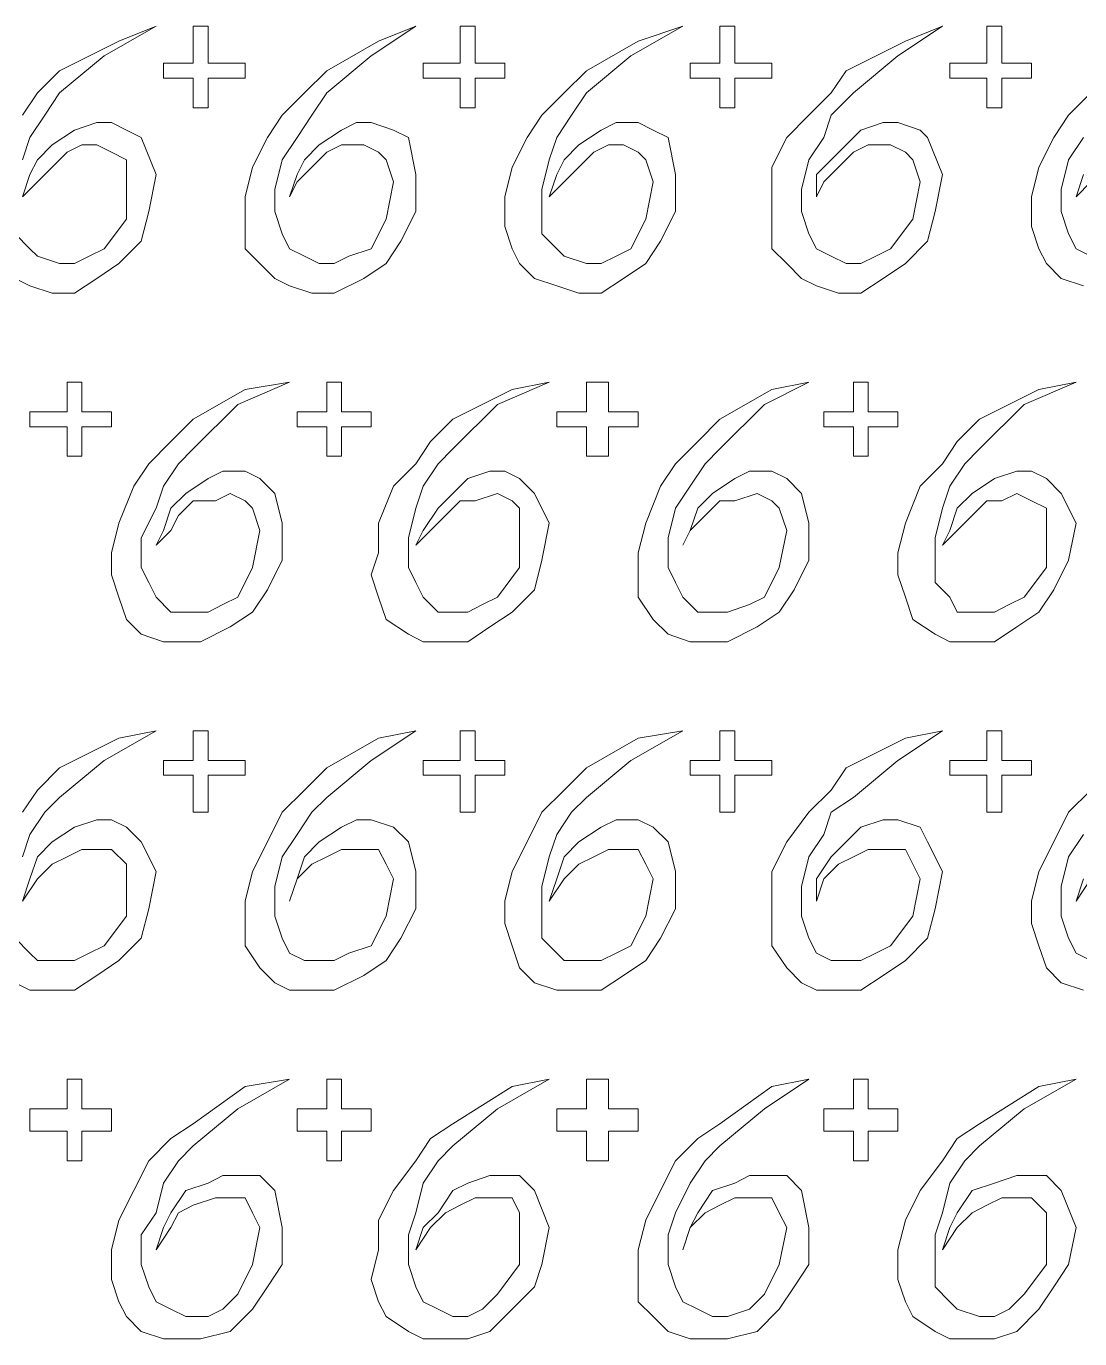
# Model space of a CAD drawing. Extents: x -66030 to 95157, y -13132 to 45879.
# Drawn here: x -3528 to -2973, y 25189 to 25880 of the extents above; entities that cross this region are included whole.
import ezdxf

# ---------------------------------------------------------------- set-up
doc = ezdxf.new("R2010")
doc.units = 0
doc.header["$LTSCALE"] = 100
doc.header["$MEASUREMENT"] = 0
doc.layers.get('0').update_dxf_attribs({"linetype": 'CONTINUOUS'})

msp = doc.modelspace()

# ---------------------------------------------------------------- linework, layer by layer
at = {"lineweight": 0}
for points in [[(-3529.63, 25809.6), (-3525.73, 25821.31), (-3517.92, 25833.03), (-3510.1, 25844.75), (-3486.67, 25864.28), (-3459.33, 25879.9), (-3478.86, 25872.09), (-3510.1, 25856.47), (-3521.82, 25844.75), (-3529.63, 25833.03)], [(-2967.17, 25844.75), (-2978.89, 25833.03), (-2986.7, 25821.31), (-2994.52, 25805.69), (-2998.42, 25790.07), (-2998.42, 25774.44), (-2994.52, 25762.72), (-2990.61, 25754.91), (-2982.8, 25747.1), (-2971.08, 25743.19)], [(-3533.54, 25747.1), (-3525.73, 25743.19), (-3514.01, 25739.29), (-3502.29, 25739.29), (-3490.57, 25747.1), (-3478.86, 25754.91), (-3467.14, 25766.63), (-3463.23, 25782.25), (-3459.33, 25801.78), (-3467.14, 25821.31), (-3474.95, 25825.22), (-3482.76, 25829.13), (-3490.57, 25829.13), (-3502.29, 25825.22), (-3514.01, 25817.41), (-3521.82, 25809.6), (-3525.73, 25801.78), (-3529.63, 25790.07)], [(-3529.63, 25790.07), (-3521.82, 25797.88), (-3514.01, 25805.69), (-3506.2, 25813.5), (-3498.39, 25817.41), (-3490.57, 25817.41), (-3482.76, 25813.5), (-3474.95, 25809.6), (-3474.95, 25797.88), (-3474.95, 25778.35), (-3486.67, 25762.72), (-3494.48, 25758.82), (-3502.29, 25754.91), (-3510.1, 25754.91), (-3521.82, 25758.82), (-3525.73, 25762.72), (-3533.54, 25770.54)], [(-2967.17, 25758.82), (-2974.99, 25762.72), (-2978.89, 25770.54), (-2982.8, 25782.25), (-2982.8, 25793.97), (-2978.89, 25809.6), (-2971.08, 25821.31)], [(-2971.08, 25801.78), (-2974.99, 25790.07), (-2974.99, 25790.07), (-2967.17, 25797.88)], [(-3529.63, 25442.43), (-3525.73, 25454.15), (-3517.92, 25465.87), (-3510.1, 25473.68), (-3486.67, 25493.21), (-3459.33, 25508.84), (-3478.86, 25504.93), (-3510.1, 25489.31), (-3521.82, 25477.59), (-3529.63, 25465.87)], [(-2967.17, 25477.59), (-2978.89, 25465.87), (-2986.7, 25450.25), (-2994.52, 25434.62), (-2998.42, 25419), (-2998.42, 25407.28), (-2994.52, 25395.56), (-2990.61, 25383.85), (-2982.8, 25376.03), (-2971.08, 25372.13)], [(-3533.54, 25376.03), (-3525.73, 25372.13), (-3514.01, 25372.13), (-3502.29, 25372.13), (-3490.57, 25379.94), (-3478.86, 25387.75), (-3467.14, 25399.47), (-3463.23, 25415.09), (-3459.33, 25434.62), (-3467.14, 25450.25), (-3474.95, 25458.06), (-3482.76, 25461.96), (-3490.57, 25461.96), (-3502.29, 25458.06), (-3514.01, 25450.25), (-3521.82, 25442.43), (-3525.73, 25430.72), (-3529.63, 25419)], [(-2967.17, 25387.75), (-2974.99, 25391.66), (-2978.89, 25399.47), (-2982.8, 25411.19), (-2982.8, 25426.81), (-2978.89, 25442.43), (-2971.08, 25454.15)], [(-3529.63, 25419), (-3521.82, 25430.72), (-3514.01, 25438.53), (-3506.2, 25442.43), (-3498.39, 25446.34), (-3490.57, 25446.34), (-3482.76, 25446.34), (-3474.95, 25438.53), (-3474.95, 25430.72), (-3474.95, 25411.19), (-3486.67, 25395.56), (-3494.48, 25391.66), (-3502.29, 25387.75), (-3510.1, 25387.75), (-3521.82, 25387.75), (-3525.73, 25391.66), (-3533.54, 25399.47)], [(-2971.08, 25430.72), (-2974.99, 25419), (-2974.99, 25419), (-2967.17, 25430.72)]]:
    msp.add_lwpolyline(points, dxfattribs=at)
for points in [[(-3455.42, 25860.37), (-3447.61, 25860.37), (-3439.8, 25860.37), (-3439.8, 25872.09), (-3439.8, 25879.9), (-3435.89, 25879.9), (-3431.98, 25879.9), (-3431.98, 25872.09), (-3431.98, 25860.37), (-3420.27, 25860.37), (-3412.45, 25860.37), (-3412.45, 25856.47), (-3412.45, 25852.56), (-3420.27, 25852.56), (-3431.98, 25852.56), (-3431.98, 25844.75), (-3431.98, 25836.94), (-3435.89, 25836.94), (-3439.8, 25836.94), (-3439.8, 25844.75), (-3439.8, 25852.56), (-3447.61, 25852.56), (-3455.42, 25852.56), (-3455.42, 25856.47), (-3455.42, 25860.37)], [(-3389.02, 25790.07), (-3385.11, 25797.88), (-3377.3, 25805.69), (-3369.49, 25813.5), (-3361.68, 25817.41), (-3349.96, 25817.41), (-3342.15, 25813.5), (-3338.24, 25809.6), (-3334.34, 25797.88), (-3338.24, 25778.35), (-3346.05, 25762.72), (-3357.77, 25758.82), (-3365.58, 25754.91), (-3373.39, 25754.91), (-3381.21, 25758.82), (-3389.02, 25762.72), (-3392.92, 25770.54), (-3396.83, 25782.25), (-3396.83, 25793.97), (-3392.92, 25809.6), (-3385.11, 25821.31), (-3377.3, 25833.03), (-3369.49, 25844.75), (-3346.05, 25864.28), (-3322.62, 25879.9), (-3342.15, 25872.09), (-3369.49, 25856.47), (-3381.21, 25844.75), (-3392.92, 25833.03), (-3400.74, 25821.31), (-3408.55, 25805.69), (-3412.45, 25790.07), (-3412.45, 25774.44), (-3412.45, 25762.72), (-3404.64, 25754.91), (-3396.83, 25747.1), (-3389.02, 25743.19), (-3377.3, 25739.29), (-3365.58, 25739.29), (-3349.96, 25747.1), (-3338.24, 25754.91), (-3330.43, 25766.63), (-3322.62, 25782.25), (-3322.62, 25801.78), (-3326.52, 25821.31), (-3334.34, 25825.22), (-3346.05, 25829.13), (-3353.86, 25829.13), (-3361.68, 25825.22), (-3373.39, 25817.41), (-3381.21, 25809.6), (-3385.11, 25801.78), (-3389.02, 25790.07)], [(-3318.71, 25860.37), (-3306.99, 25860.37), (-3299.18, 25860.37), (-3299.18, 25872.09), (-3299.18, 25879.9), (-3295.28, 25879.9), (-3291.37, 25879.9), (-3291.37, 25872.09), (-3291.37, 25860.37), (-3283.56, 25860.37), (-3275.75, 25860.37), (-3275.75, 25856.47), (-3275.75, 25852.56), (-3283.56, 25852.56), (-3291.37, 25852.56), (-3291.37, 25844.75), (-3291.37, 25836.94), (-3295.28, 25836.94), (-3299.18, 25836.94), (-3299.18, 25844.75), (-3299.18, 25852.56), (-3306.99, 25852.56), (-3318.71, 25852.56), (-3318.71, 25856.47), (-3318.71, 25860.37)], [(-3252.31, 25790.07), (-3244.5, 25797.88), (-3236.69, 25805.69), (-3228.87, 25813.5), (-3221.06, 25817.41), (-3213.25, 25817.41), (-3205.44, 25813.5), (-3201.53, 25809.6), (-3197.63, 25797.88), (-3201.53, 25778.35), (-3209.34, 25762.72), (-3217.16, 25758.82), (-3224.97, 25754.91), (-3232.78, 25754.91), (-3244.5, 25758.82), (-3248.4, 25762.72), (-3256.22, 25770.54), (-3256.22, 25782.25), (-3256.22, 25793.97), (-3252.31, 25809.6), (-3248.4, 25821.31), (-3240.59, 25833.03), (-3232.78, 25844.75), (-3209.34, 25864.28), (-3182, 25879.9), (-3205.44, 25872.09), (-3232.78, 25856.47), (-3244.5, 25844.75), (-3256.22, 25833.03), (-3264.03, 25821.31), (-3271.84, 25805.69), (-3275.75, 25790.07), (-3275.75, 25774.44), (-3271.84, 25762.72), (-3267.93, 25754.91), (-3260.12, 25747.1), (-3248.4, 25743.19), (-3236.69, 25739.29), (-3224.97, 25739.29), (-3213.25, 25747.1), (-3201.53, 25754.91), (-3193.72, 25766.63), (-3185.91, 25782.25), (-3185.91, 25801.78), (-3189.81, 25821.31), (-3197.63, 25825.22), (-3205.44, 25829.13), (-3217.16, 25829.13), (-3224.97, 25825.22), (-3236.69, 25817.41), (-3244.5, 25809.6), (-3248.4, 25801.78), (-3252.31, 25790.07)], [(-3178.1, 25860.37), (-3170.28, 25860.37), (-3162.47, 25860.37), (-3162.47, 25872.09), (-3162.47, 25879.9), (-3158.57, 25879.9), (-3154.66, 25879.9), (-3154.66, 25872.09), (-3154.66, 25860.37), (-3146.85, 25860.37), (-3135.13, 25860.37), (-3135.13, 25856.47), (-3135.13, 25852.56), (-3146.85, 25852.56), (-3154.66, 25852.56), (-3154.66, 25844.75), (-3154.66, 25836.94), (-3158.57, 25836.94), (-3162.47, 25836.94), (-3162.47, 25844.75), (-3162.47, 25852.56), (-3170.28, 25852.56), (-3178.1, 25852.56), (-3178.1, 25856.47), (-3178.1, 25860.37)], [(-3111.69, 25790.07), (-3107.79, 25797.88), (-3099.98, 25805.69), (-3092.17, 25813.5), (-3084.35, 25817.41), (-3072.64, 25817.41), (-3064.82, 25813.5), (-3060.92, 25809.6), (-3057.01, 25797.88), (-3060.92, 25778.35), (-3072.64, 25762.72), (-3080.45, 25758.82), (-3088.26, 25754.91), (-3096.07, 25754.91), (-3103.88, 25758.82), (-3111.69, 25762.72), (-3115.6, 25770.54), (-3119.51, 25782.25), (-3119.51, 25793.97), (-3115.6, 25809.6), (-3107.79, 25821.31), (-3103.88, 25833.03), (-3092.17, 25844.75), (-3068.73, 25864.28), (-3045.29, 25879.9), (-3064.82, 25872.09), (-3096.07, 25856.47), (-3103.88, 25844.75), (-3115.6, 25833.03), (-3127.32, 25821.31), (-3135.13, 25805.69), (-3135.13, 25790.07), (-3135.13, 25774.44), (-3135.13, 25762.72), (-3127.32, 25754.91), (-3119.51, 25747.1), (-3111.69, 25743.19), (-3099.98, 25739.29), (-3088.26, 25739.29), (-3076.54, 25747.1), (-3064.82, 25754.91), (-3053.11, 25766.63), (-3049.2, 25782.25), (-3045.29, 25801.78), (-3053.11, 25821.31), (-3057.01, 25825.22), (-3068.73, 25829.13), (-3076.54, 25829.13), (-3088.26, 25825.22), (-3096.07, 25817.41), (-3103.88, 25809.6), (-3111.69, 25801.78), (-3111.69, 25790.07)], [(-3041.39, 25860.37), (-3033.58, 25860.37), (-3021.86, 25860.37), (-3021.86, 25872.09), (-3021.86, 25879.9), (-3017.95, 25879.9), (-3014.05, 25879.9), (-3014.05, 25872.09), (-3014.05, 25860.37), (-3006.23, 25860.37), (-2998.42, 25860.37), (-2998.42, 25856.47), (-2998.42, 25852.56), (-3006.23, 25852.56), (-3014.05, 25852.56), (-3014.05, 25844.75), (-3014.05, 25836.94), (-3017.95, 25836.94), (-3021.86, 25836.94), (-3021.86, 25844.75), (-3021.86, 25852.56), (-3033.58, 25852.56), (-3041.39, 25852.56), (-3041.39, 25856.47), (-3041.39, 25860.37)], [(-3525.73, 25676.79), (-3517.92, 25676.79), (-3506.2, 25676.79), (-3506.2, 25684.6), (-3506.2, 25692.42), (-3502.29, 25692.42), (-3498.39, 25692.42), (-3498.39, 25684.6), (-3498.39, 25676.79), (-3490.57, 25676.79), (-3482.76, 25676.79), (-3482.76, 25672.89), (-3482.76, 25668.98), (-3490.57, 25668.98), (-3498.39, 25668.98), (-3498.39, 25661.17), (-3498.39, 25653.36), (-3502.29, 25653.36), (-3506.2, 25653.36), (-3506.2, 25661.17), (-3506.2, 25668.98), (-3517.92, 25668.98), (-3525.73, 25668.98), (-3525.73, 25672.89), (-3525.73, 25676.79)], [(-3459.33, 25606.49), (-3451.51, 25614.3), (-3447.61, 25622.11), (-3439.8, 25629.92), (-3428.08, 25629.92), (-3420.27, 25633.83), (-3412.45, 25629.92), (-3408.55, 25626.02), (-3404.64, 25614.3), (-3408.55, 25594.77), (-3416.36, 25579.14), (-3424.17, 25575.24), (-3431.98, 25571.33), (-3443.7, 25571.33), (-3451.51, 25571.33), (-3459.33, 25579.14), (-3463.23, 25586.96), (-3467.14, 25594.77), (-3467.14, 25610.39), (-3459.33, 25626.02), (-3455.42, 25637.73), (-3447.61, 25649.45), (-3439.8, 25657.26), (-3416.36, 25680.7), (-3389.02, 25692.42), (-3412.45, 25688.51), (-3439.8, 25672.89), (-3451.51, 25661.17), (-3463.23, 25649.45), (-3471.04, 25637.73), (-3478.86, 25618.2), (-3482.76, 25602.58), (-3482.76, 25590.86), (-3478.86, 25579.14), (-3474.95, 25567.43), (-3467.14, 25559.61), (-3455.42, 25555.71), (-3447.61, 25555.71), (-3435.89, 25555.71), (-3420.27, 25563.52), (-3408.55, 25571.33), (-3400.74, 25583.05), (-3392.92, 25598.67), (-3392.92, 25618.2), (-3396.83, 25633.83), (-3404.64, 25641.64), (-3412.45, 25645.55), (-3424.17, 25645.55), (-3431.98, 25641.64), (-3443.7, 25633.83), (-3451.51, 25626.02), (-3455.42, 25614.3), (-3459.33, 25606.49)], [(-3385.11, 25676.79), (-3377.3, 25676.79), (-3369.49, 25676.79), (-3369.49, 25684.6), (-3369.49, 25692.42), (-3365.58, 25692.42), (-3361.68, 25692.42), (-3361.68, 25684.6), (-3361.68, 25676.79), (-3353.86, 25676.79), (-3346.05, 25676.79), (-3346.05, 25672.89), (-3346.05, 25668.98), (-3353.86, 25668.98), (-3361.68, 25668.98), (-3361.68, 25661.17), (-3361.68, 25653.36), (-3365.58, 25653.36), (-3369.49, 25653.36), (-3369.49, 25661.17), (-3369.49, 25668.98), (-3377.3, 25668.98), (-3385.11, 25668.98), (-3385.11, 25672.89), (-3385.11, 25676.79)], [(-3322.62, 25606.49), (-3314.81, 25614.3), (-3306.99, 25622.11), (-3299.18, 25629.92), (-3291.37, 25629.92), (-3279.65, 25633.83), (-3271.84, 25629.92), (-3267.93, 25626.02), (-3267.93, 25614.3), (-3267.93, 25594.77), (-3279.65, 25579.14), (-3287.46, 25575.24), (-3295.28, 25571.33), (-3303.09, 25571.33), (-3310.9, 25571.33), (-3318.71, 25579.14), (-3322.62, 25586.96), (-3326.52, 25594.77), (-3326.52, 25610.39), (-3322.62, 25626.02), (-3318.71, 25637.73), (-3310.9, 25649.45), (-3303.09, 25657.26), (-3279.65, 25680.7), (-3252.31, 25692.42), (-3271.84, 25688.51), (-3303.09, 25672.89), (-3314.81, 25661.17), (-3322.62, 25649.45), (-3334.34, 25637.73), (-3342.15, 25618.2), (-3342.15, 25602.58), (-3346.05, 25590.86), (-3342.15, 25579.14), (-3338.24, 25567.43), (-3326.52, 25559.61), (-3318.71, 25555.71), (-3306.99, 25555.71), (-3295.28, 25555.71), (-3283.56, 25563.52), (-3271.84, 25571.33), (-3260.12, 25583.05), (-3256.22, 25598.67), (-3252.31, 25618.2), (-3260.12, 25633.83), (-3267.93, 25641.64), (-3275.75, 25645.55), (-3283.56, 25645.55), (-3295.28, 25641.64), (-3303.09, 25633.83), (-3310.9, 25626.02), (-3318.71, 25614.3), (-3322.62, 25606.49)], [(-3248.4, 25676.79), (-3240.59, 25676.79), (-3232.78, 25676.79), (-3232.78, 25684.6), (-3232.78, 25692.42), (-3228.87, 25692.42), (-3221.06, 25692.42), (-3221.06, 25684.6), (-3221.06, 25676.79), (-3213.25, 25676.79), (-3205.44, 25676.79), (-3205.44, 25672.89), (-3205.44, 25668.98), (-3213.25, 25668.98), (-3221.06, 25668.98), (-3221.06, 25661.17), (-3221.06, 25653.36), (-3228.87, 25653.36), (-3232.78, 25653.36), (-3232.78, 25661.17), (-3232.78, 25668.98), (-3240.59, 25668.98), (-3248.4, 25668.98), (-3248.4, 25672.89), (-3248.4, 25676.79)], [(-3182, 25606.49), (-3178.1, 25614.3), (-3170.28, 25622.11), (-3162.47, 25629.92), (-3154.66, 25629.92), (-3142.94, 25633.83), (-3135.13, 25629.92), (-3131.22, 25626.02), (-3127.32, 25614.3), (-3131.22, 25594.77), (-3139.04, 25579.14), (-3146.85, 25575.24), (-3158.57, 25571.33), (-3166.38, 25571.33), (-3174.19, 25571.33), (-3182, 25579.14), (-3185.91, 25586.96), (-3189.81, 25594.77), (-3189.81, 25610.39), (-3185.91, 25626.02), (-3178.1, 25637.73), (-3170.28, 25649.45), (-3162.47, 25657.26), (-3139.04, 25680.7), (-3115.6, 25692.42), (-3135.13, 25688.51), (-3162.47, 25672.89), (-3174.19, 25661.17), (-3185.91, 25649.45), (-3193.72, 25637.73), (-3201.53, 25618.2), (-3205.44, 25602.58), (-3205.44, 25590.86), (-3205.44, 25579.14), (-3197.63, 25567.43), (-3189.81, 25559.61), (-3178.1, 25555.71), (-3170.28, 25555.71), (-3158.57, 25555.71), (-3142.94, 25563.52), (-3131.22, 25571.33), (-3123.41, 25583.05), (-3115.6, 25598.67), (-3115.6, 25618.2), (-3119.51, 25633.83), (-3127.32, 25641.64), (-3135.13, 25645.55), (-3146.85, 25645.55), (-3154.66, 25641.64), (-3166.38, 25633.83), (-3174.19, 25626.02), (-3178.1, 25614.3), (-3182, 25606.49)], [(-3107.79, 25676.79), (-3099.98, 25676.79), (-3092.17, 25676.79), (-3092.17, 25684.6), (-3092.17, 25692.42), (-3088.26, 25692.42), (-3084.35, 25692.42), (-3084.35, 25684.6), (-3084.35, 25676.79), (-3076.54, 25676.79), (-3068.73, 25676.79), (-3068.73, 25672.89), (-3068.73, 25668.98), (-3076.54, 25668.98), (-3084.35, 25668.98), (-3084.35, 25661.17), (-3084.35, 25653.36), (-3088.26, 25653.36), (-3092.17, 25653.36), (-3092.17, 25661.17), (-3092.17, 25668.98), (-3099.98, 25668.98), (-3107.79, 25668.98), (-3107.79, 25672.89), (-3107.79, 25676.79)], [(-3045.29, 25606.49), (-3037.48, 25614.3), (-3029.67, 25622.11), (-3021.86, 25629.92), (-3014.05, 25629.92), (-3006.23, 25633.83), (-2998.42, 25629.92), (-2990.61, 25626.02), (-2990.61, 25614.3), (-2990.61, 25594.77), (-3002.33, 25579.14), (-3010.14, 25575.24), (-3017.95, 25571.33), (-3025.76, 25571.33), (-3037.48, 25571.33), (-3041.39, 25579.14), (-3049.2, 25586.96), (-3049.2, 25594.77), (-3049.2, 25610.39), (-3045.29, 25626.02), (-3041.39, 25637.73), (-3033.58, 25649.45), (-3025.76, 25657.26), (-3002.33, 25680.7), (-2974.99, 25692.42), (-2994.52, 25688.51), (-3025.76, 25672.89), (-3037.48, 25661.17), (-3045.29, 25649.45), (-3057.01, 25637.73), (-3064.82, 25618.2), (-3068.73, 25602.58), (-3068.73, 25590.86), (-3064.82, 25579.14), (-3060.92, 25567.43), (-3049.2, 25559.61), (-3041.39, 25555.71), (-3029.67, 25555.71), (-3017.95, 25555.71), (-3006.23, 25563.52), (-2994.52, 25571.33), (-2986.7, 25583.05), (-2978.89, 25598.67), (-2974.99, 25618.2), (-2982.8, 25633.83), (-2990.61, 25641.64), (-2998.42, 25645.55), (-3006.23, 25645.55), (-3017.95, 25641.64), (-3029.67, 25633.83), (-3037.48, 25626.02), (-3041.39, 25614.3), (-3045.29, 25606.49)], [(-3455.42, 25493.21), (-3447.61, 25493.21), (-3439.8, 25493.21), (-3439.8, 25501.02), (-3439.8, 25508.84), (-3435.89, 25508.84), (-3431.98, 25508.84), (-3431.98, 25501.02), (-3431.98, 25493.21), (-3420.27, 25493.21), (-3412.45, 25493.21), (-3412.45, 25489.31), (-3412.45, 25485.4), (-3420.27, 25485.4), (-3431.98, 25485.4), (-3431.98, 25477.59), (-3431.98, 25465.87), (-3435.89, 25465.87), (-3439.8, 25465.87), (-3439.8, 25477.59), (-3439.8, 25485.4), (-3447.61, 25485.4), (-3455.42, 25485.4), (-3455.42, 25489.31), (-3455.42, 25493.21)], [(-3389.02, 25419), (-3385.11, 25430.72), (-3377.3, 25438.53), (-3369.49, 25442.43), (-3361.68, 25446.34), (-3349.96, 25446.34), (-3342.15, 25446.34), (-3338.24, 25438.53), (-3334.34, 25430.72), (-3338.24, 25411.19), (-3346.05, 25395.56), (-3357.77, 25391.66), (-3365.58, 25387.75), (-3373.39, 25387.75), (-3381.21, 25387.75), (-3389.02, 25391.66), (-3392.92, 25399.47), (-3396.83, 25411.19), (-3396.83, 25426.81), (-3392.92, 25442.43), (-3385.11, 25454.15), (-3377.3, 25465.87), (-3369.49, 25473.68), (-3346.05, 25493.21), (-3322.62, 25508.84), (-3342.15, 25504.93), (-3369.49, 25489.31), (-3381.21, 25477.59), (-3392.92, 25465.87), (-3400.74, 25450.25), (-3408.55, 25434.62), (-3412.45, 25419), (-3412.45, 25407.28), (-3412.45, 25395.56), (-3404.64, 25383.85), (-3396.83, 25376.03), (-3389.02, 25372.13), (-3377.3, 25372.13), (-3365.58, 25372.13), (-3349.96, 25379.94), (-3338.24, 25387.75), (-3330.43, 25399.47), (-3322.62, 25415.09), (-3322.62, 25434.62), (-3326.52, 25450.25), (-3334.34, 25458.06), (-3346.05, 25461.96), (-3353.86, 25461.96), (-3361.68, 25458.06), (-3373.39, 25450.25), (-3381.21, 25442.43), (-3385.11, 25430.72), (-3389.02, 25419)], [(-3318.71, 25493.21), (-3306.99, 25493.21), (-3299.18, 25493.21), (-3299.18, 25501.02), (-3299.18, 25508.84), (-3295.28, 25508.84), (-3291.37, 25508.84), (-3291.37, 25501.02), (-3291.37, 25493.21), (-3283.56, 25493.21), (-3275.75, 25493.21), (-3275.75, 25489.31), (-3275.75, 25485.4), (-3283.56, 25485.4), (-3291.37, 25485.4), (-3291.37, 25477.59), (-3291.37, 25465.87), (-3295.28, 25465.87), (-3299.18, 25465.87), (-3299.18, 25477.59), (-3299.18, 25485.4), (-3306.99, 25485.4), (-3318.71, 25485.4), (-3318.71, 25489.31), (-3318.71, 25493.21)], [(-3252.31, 25419), (-3244.5, 25430.72), (-3236.69, 25438.53), (-3228.87, 25442.43), (-3221.06, 25446.34), (-3213.25, 25446.34), (-3205.44, 25446.34), (-3201.53, 25438.53), (-3197.63, 25430.72), (-3201.53, 25411.19), (-3209.34, 25395.56), (-3217.16, 25391.66), (-3224.97, 25387.75), (-3232.78, 25387.75), (-3244.5, 25387.75), (-3248.4, 25391.66), (-3256.22, 25399.47), (-3256.22, 25411.19), (-3256.22, 25426.81), (-3252.31, 25442.43), (-3248.4, 25454.15), (-3240.59, 25465.87), (-3232.78, 25473.68), (-3209.34, 25493.21), (-3182, 25508.84), (-3205.44, 25504.93), (-3232.78, 25489.31), (-3244.5, 25477.59), (-3256.22, 25465.87), (-3264.03, 25450.25), (-3271.84, 25434.62), (-3275.75, 25419), (-3275.75, 25407.28), (-3271.84, 25395.56), (-3267.93, 25383.85), (-3260.12, 25376.03), (-3248.4, 25372.13), (-3236.69, 25372.13), (-3224.97, 25372.13), (-3213.25, 25379.94), (-3201.53, 25387.75), (-3193.72, 25399.47), (-3185.91, 25415.09), (-3185.91, 25434.62), (-3189.81, 25450.25), (-3197.63, 25458.06), (-3205.44, 25461.96), (-3217.16, 25461.96), (-3224.97, 25458.06), (-3236.69, 25450.25), (-3244.5, 25442.43), (-3248.4, 25430.72), (-3252.31, 25419)], [(-3178.1, 25493.21), (-3170.28, 25493.21), (-3162.47, 25493.21), (-3162.47, 25501.02), (-3162.47, 25508.84), (-3158.57, 25508.84), (-3154.66, 25508.84), (-3154.66, 25501.02), (-3154.66, 25493.21), (-3146.85, 25493.21), (-3135.13, 25493.21), (-3135.13, 25489.31), (-3135.13, 25485.4), (-3146.85, 25485.4), (-3154.66, 25485.4), (-3154.66, 25477.59), (-3154.66, 25465.87), (-3158.57, 25465.87), (-3162.47, 25465.87), (-3162.47, 25477.59), (-3162.47, 25485.4), (-3170.28, 25485.4), (-3178.1, 25485.4), (-3178.1, 25489.31), (-3178.1, 25493.21)], [(-3111.69, 25419), (-3107.79, 25430.72), (-3099.98, 25438.53), (-3092.17, 25442.43), (-3084.35, 25446.34), (-3072.64, 25446.34), (-3064.82, 25446.34), (-3060.92, 25438.53), (-3057.01, 25430.72), (-3060.92, 25411.19), (-3072.64, 25395.56), (-3080.45, 25391.66), (-3088.26, 25387.75), (-3096.07, 25387.75), (-3103.88, 25387.75), (-3111.69, 25391.66), (-3115.6, 25399.47), (-3119.51, 25411.19), (-3119.51, 25426.81), (-3115.6, 25442.43), (-3107.79, 25454.15), (-3103.88, 25465.87), (-3092.17, 25473.68), (-3068.73, 25493.21), (-3045.29, 25508.84), (-3064.82, 25504.93), (-3096.07, 25489.31), (-3103.88, 25477.59), (-3115.6, 25465.87), (-3127.32, 25450.25), (-3135.13, 25434.62), (-3135.13, 25419), (-3135.13, 25407.28), (-3135.13, 25395.56), (-3127.32, 25383.85), (-3119.51, 25376.03), (-3111.69, 25372.13), (-3099.98, 25372.13), (-3088.26, 25372.13), (-3076.54, 25379.94), (-3064.82, 25387.75), (-3053.11, 25399.47), (-3049.2, 25415.09), (-3045.29, 25434.62), (-3053.11, 25450.25), (-3057.01, 25458.06), (-3068.73, 25461.96), (-3076.54, 25461.96), (-3088.26, 25458.06), (-3096.07, 25450.25), (-3103.88, 25442.43), (-3111.69, 25430.72), (-3111.69, 25419)], [(-3041.39, 25493.21), (-3033.58, 25493.21), (-3021.86, 25493.21), (-3021.86, 25501.02), (-3021.86, 25508.84), (-3017.95, 25508.84), (-3014.05, 25508.84), (-3014.05, 25501.02), (-3014.05, 25493.21), (-3006.23, 25493.21), (-2998.42, 25493.21), (-2998.42, 25489.31), (-2998.42, 25485.4), (-3006.23, 25485.4), (-3014.05, 25485.4), (-3014.05, 25477.59), (-3014.05, 25465.87), (-3017.95, 25465.87), (-3021.86, 25465.87), (-3021.86, 25477.59), (-3021.86, 25485.4), (-3033.58, 25485.4), (-3041.39, 25485.4), (-3041.39, 25489.31), (-3041.39, 25493.21)], [(-3525.73, 25309.63), (-3517.92, 25309.63), (-3506.2, 25309.63), (-3506.2, 25317.44), (-3506.2, 25325.26), (-3502.29, 25325.26), (-3498.39, 25325.26), (-3498.39, 25317.44), (-3498.39, 25309.63), (-3490.57, 25309.63), (-3482.76, 25309.63), (-3482.76, 25305.73), (-3482.76, 25297.91), (-3490.57, 25297.91), (-3498.39, 25297.91), (-3498.39, 25290.1), (-3498.39, 25282.29), (-3502.29, 25282.29), (-3506.2, 25282.29), (-3506.2, 25290.1), (-3506.2, 25297.91), (-3517.92, 25297.91), (-3525.73, 25297.91), (-3525.73, 25305.73), (-3525.73, 25309.63)], [(-3459.33, 25235.42), (-3451.51, 25247.14), (-3447.61, 25254.95), (-3439.8, 25258.85), (-3428.08, 25262.76), (-3420.27, 25262.76), (-3412.45, 25262.76), (-3408.55, 25254.95), (-3404.64, 25247.14), (-3408.55, 25227.61), (-3416.36, 25211.98), (-3424.17, 25204.17), (-3431.98, 25200.26), (-3443.7, 25200.26), (-3451.51, 25204.17), (-3459.33, 25208.08), (-3463.23, 25215.89), (-3467.14, 25227.61), (-3467.14, 25243.23), (-3459.33, 25254.95), (-3455.42, 25270.57), (-3447.61, 25282.29), (-3439.8, 25290.1), (-3416.36, 25309.63), (-3389.02, 25325.26), (-3412.45, 25321.35), (-3439.8, 25301.82), (-3451.51, 25294.01), (-3463.23, 25282.29), (-3471.04, 25266.67), (-3478.86, 25251.04), (-3482.76, 25235.42), (-3482.76, 25219.79), (-3478.86, 25208.08), (-3474.95, 25200.26), (-3467.14, 25192.45), (-3455.42, 25188.55), (-3447.61, 25188.55), (-3435.89, 25188.55), (-3420.27, 25192.45), (-3408.55, 25204.17), (-3400.74, 25215.89), (-3392.92, 25227.61), (-3392.92, 25247.14), (-3396.83, 25266.67), (-3404.64, 25274.48), (-3412.45, 25274.48), (-3424.17, 25274.48), (-3431.98, 25270.57), (-3443.7, 25266.67), (-3451.51, 25254.95), (-3455.42, 25247.14), (-3459.33, 25235.42)], [(-3385.11, 25309.63), (-3377.3, 25309.63), (-3369.49, 25309.63), (-3369.49, 25317.44), (-3369.49, 25325.26), (-3365.58, 25325.26), (-3361.68, 25325.26), (-3361.68, 25317.44), (-3361.68, 25309.63), (-3353.86, 25309.63), (-3346.05, 25309.63), (-3346.05, 25305.73), (-3346.05, 25297.91), (-3353.86, 25297.91), (-3361.68, 25297.91), (-3361.68, 25290.1), (-3361.68, 25282.29), (-3365.58, 25282.29), (-3369.49, 25282.29), (-3369.49, 25290.1), (-3369.49, 25297.91), (-3377.3, 25297.91), (-3385.11, 25297.91), (-3385.11, 25305.73), (-3385.11, 25309.63)], [(-3322.62, 25235.42), (-3314.81, 25247.14), (-3306.99, 25254.95), (-3299.18, 25258.85), (-3291.37, 25262.76), (-3279.65, 25262.76), (-3271.84, 25262.76), (-3267.93, 25254.95), (-3267.93, 25247.14), (-3267.93, 25227.61), (-3279.65, 25211.98), (-3287.46, 25204.17), (-3295.28, 25200.26), (-3303.09, 25200.26), (-3310.9, 25204.17), (-3318.71, 25208.08), (-3322.62, 25215.89), (-3326.52, 25227.61), (-3326.52, 25243.23), (-3322.62, 25254.95), (-3318.71, 25270.57), (-3310.9, 25282.29), (-3303.09, 25290.1), (-3279.65, 25309.63), (-3252.31, 25325.26), (-3271.84, 25321.35), (-3303.09, 25301.82), (-3314.81, 25294.01), (-3322.62, 25282.29), (-3334.34, 25266.67), (-3342.15, 25251.04), (-3342.15, 25235.42), (-3346.05, 25219.79), (-3342.15, 25208.08), (-3338.24, 25200.26), (-3326.52, 25192.45), (-3318.71, 25188.55), (-3306.99, 25188.55), (-3295.28, 25188.55), (-3283.56, 25192.45), (-3271.84, 25204.17), (-3260.12, 25215.89), (-3256.22, 25227.61), (-3252.31, 25247.14), (-3260.12, 25266.67), (-3267.93, 25274.48), (-3275.75, 25274.48), (-3283.56, 25274.48), (-3295.28, 25270.57), (-3303.09, 25266.67), (-3310.9, 25254.95), (-3318.71, 25247.14), (-3322.62, 25235.42)], [(-3248.4, 25309.63), (-3240.59, 25309.63), (-3232.78, 25309.63), (-3232.78, 25317.44), (-3232.78, 25325.26), (-3228.87, 25325.26), (-3221.06, 25325.26), (-3221.06, 25317.44), (-3221.06, 25309.63), (-3213.25, 25309.63), (-3205.44, 25309.63), (-3205.44, 25305.73), (-3205.44, 25297.91), (-3213.25, 25297.91), (-3221.06, 25297.91), (-3221.06, 25290.1), (-3221.06, 25282.29), (-3228.87, 25282.29), (-3232.78, 25282.29), (-3232.78, 25290.1), (-3232.78, 25297.91), (-3240.59, 25297.91), (-3248.4, 25297.91), (-3248.4, 25305.73), (-3248.4, 25309.63)], [(-3182, 25235.42), (-3178.1, 25247.14), (-3170.28, 25254.95), (-3162.47, 25258.85), (-3154.66, 25262.76), (-3142.94, 25262.76), (-3135.13, 25262.76), (-3131.22, 25254.95), (-3127.32, 25247.14), (-3131.22, 25227.61), (-3139.04, 25211.98), (-3146.85, 25204.17), (-3158.57, 25200.26), (-3166.38, 25200.26), (-3174.19, 25204.17), (-3182, 25208.08), (-3185.91, 25215.89), (-3189.81, 25227.61), (-3189.81, 25243.23), (-3185.91, 25254.95), (-3178.1, 25270.57), (-3170.28, 25282.29), (-3162.47, 25290.1), (-3139.04, 25309.63), (-3115.6, 25325.26), (-3135.13, 25321.35), (-3162.47, 25301.82), (-3174.19, 25294.01), (-3185.91, 25282.29), (-3193.72, 25266.67), (-3201.53, 25251.04), (-3205.44, 25235.42), (-3205.44, 25219.79), (-3205.44, 25208.08), (-3197.63, 25200.26), (-3189.81, 25192.45), (-3178.1, 25188.55), (-3170.28, 25188.55), (-3158.57, 25188.55), (-3142.94, 25192.45), (-3131.22, 25204.17), (-3123.41, 25215.89), (-3115.6, 25227.61), (-3115.6, 25247.14), (-3119.51, 25266.67), (-3127.32, 25274.48), (-3135.13, 25274.48), (-3146.85, 25274.48), (-3154.66, 25270.57), (-3166.38, 25266.67), (-3174.19, 25254.95), (-3178.1, 25247.14), (-3182, 25235.42)], [(-3107.79, 25309.63), (-3099.98, 25309.63), (-3092.17, 25309.63), (-3092.17, 25317.44), (-3092.17, 25325.26), (-3088.26, 25325.26), (-3084.35, 25325.26), (-3084.35, 25317.44), (-3084.35, 25309.63), (-3076.54, 25309.63), (-3068.73, 25309.63), (-3068.73, 25305.73), (-3068.73, 25297.91), (-3076.54, 25297.91), (-3084.35, 25297.91), (-3084.35, 25290.1), (-3084.35, 25282.29), (-3088.26, 25282.29), (-3092.17, 25282.29), (-3092.17, 25290.1), (-3092.17, 25297.91), (-3099.98, 25297.91), (-3107.79, 25297.91), (-3107.79, 25305.73), (-3107.79, 25309.63)], [(-3045.29, 25235.42), (-3037.48, 25247.14), (-3029.67, 25254.95), (-3021.86, 25258.85), (-3014.05, 25262.76), (-3006.23, 25262.76), (-2998.42, 25262.76), (-2990.61, 25254.95), (-2990.61, 25247.14), (-2990.61, 25227.61), (-3002.33, 25211.98), (-3010.14, 25204.17), (-3017.95, 25200.26), (-3025.76, 25200.26), (-3037.48, 25204.17), (-3041.39, 25208.08), (-3049.2, 25215.89), (-3049.2, 25227.61), (-3049.2, 25243.23), (-3045.29, 25254.95), (-3041.39, 25270.57), (-3033.58, 25282.29), (-3025.76, 25290.1), (-3002.33, 25309.63), (-2974.99, 25325.26), (-2994.52, 25321.35), (-3025.76, 25301.82), (-3037.48, 25294.01), (-3045.29, 25282.29), (-3057.01, 25266.67), (-3064.82, 25251.04), (-3068.73, 25235.42), (-3068.73, 25219.79), (-3064.82, 25208.08), (-3060.92, 25200.26), (-3049.2, 25192.45), (-3041.39, 25188.55), (-3029.67, 25188.55), (-3017.95, 25188.55), (-3006.23, 25192.45), (-2994.52, 25204.17), (-2986.7, 25215.89), (-2978.89, 25227.61), (-2974.99, 25247.14), (-2982.8, 25266.67), (-2990.61, 25274.48), (-2998.42, 25274.48), (-3006.23, 25274.48), (-3017.95, 25270.57), (-3029.67, 25266.67), (-3037.48, 25254.95), (-3041.39, 25247.14), (-3045.29, 25235.42)]]:
    msp.add_lwpolyline(points, close=True, dxfattribs=at)

doc.saveas('drawing.dxf')
